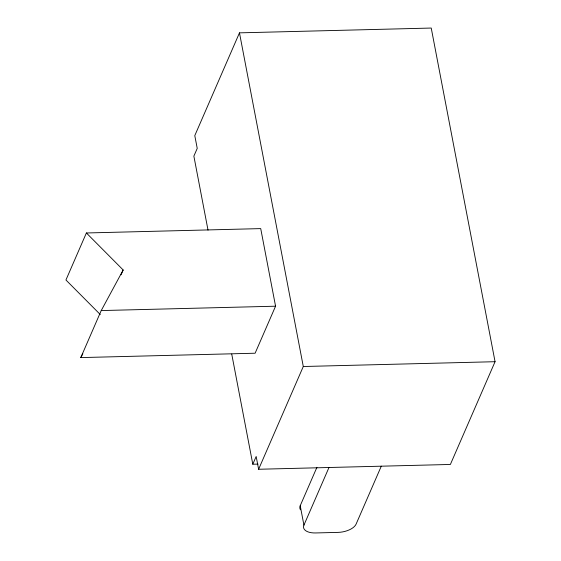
<?xml version="1.0" encoding="UTF-8"?>
<svg xmlns="http://www.w3.org/2000/svg" width="561" height="561" viewBox="0 0 561 561"><rect width="100%" height="100%" fill="white"/><g stroke="black" fill="none" stroke-linecap="round" stroke-linejoin="round"><path stroke-width="0.84" d="M86.387 232.976L123.168 269.981L101.225 310.57L80.784 357.588L255.115 353.22L275.563 306.201L260.718 228.608L86.387 232.976L65.939 279.995L100.272 314.532M121.085 274.764L123.168 269.981M258.053 464.101L252.801 464.228L256.167 456.486L258.614 469.262L450.378 464.459L495.061 361.705L431.234 28.05L239.47 32.854L194.786 135.615L197.234 148.385L193.868 156.126L208.026 230.143M258.614 469.262L303.291 366.508L239.47 32.854M300.472 509.774A15.841 7.798 -10.8 0 1 300.219 505.72L316.923 467.313M381.284 466.191L356.095 524.128A15.231 7.496 -10.8 0 1 338.031 532.389L315.577 532.95A15.841 7.798 -10.8 0 1 303.929 525.124L328.984 467.502M80.784 357.588L82.853 353.76M101.225 310.57L275.563 306.201M303.291 366.508L495.061 361.705M300.219 505.72L303.929 525.124M231.728 354.068L252.801 464.228"/></g></svg>
